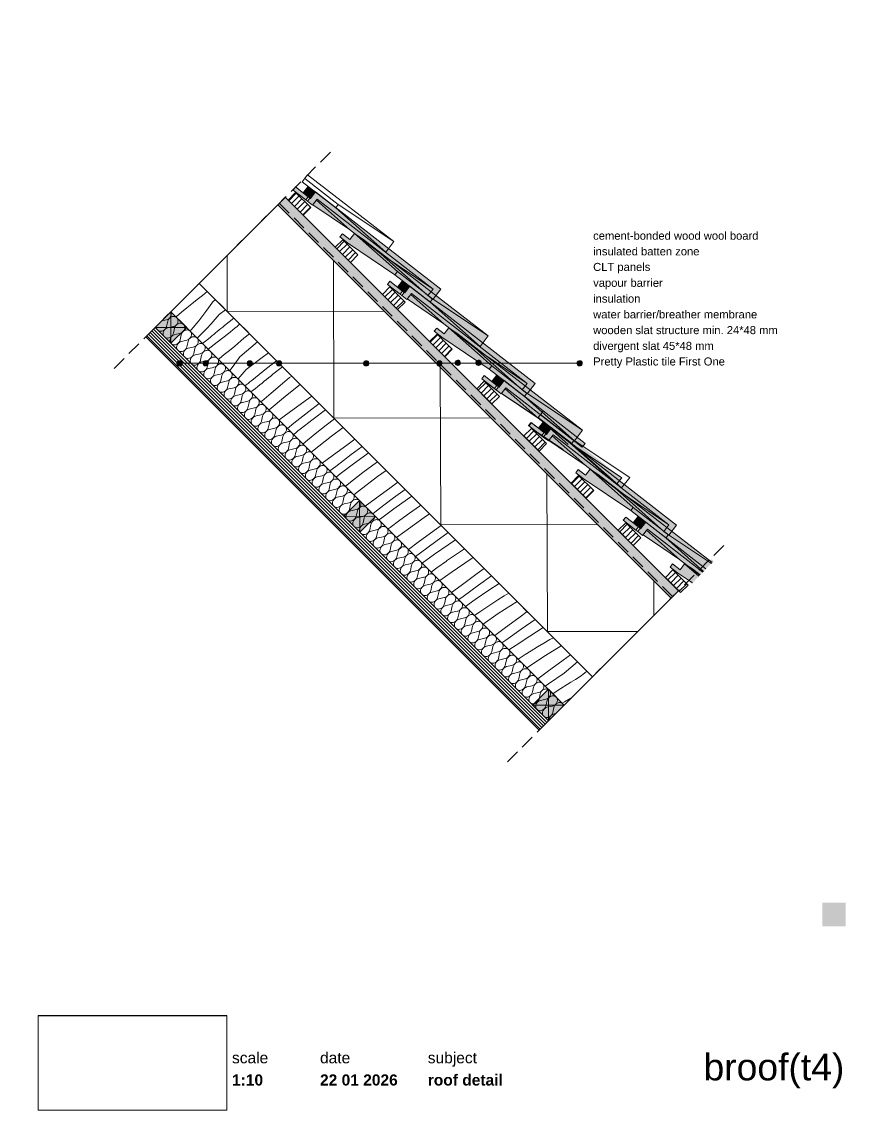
# Paper-space layout 'broof(t4) roof detail ' of a CAD drawing. Header units: millimetres. Extents: x 10 to 200, y 11 to 256.
import ezdxf
from ezdxf.xclip import XClip

# ---------------------------------------------------------------- set-up
doc = ezdxf.new("R2010")
doc.units = ezdxf.units.MM
doc.header["$MEASUREMENT"] = 0
doc.header["$XCLIPFRAME"] = 0
doc.linetypes.add('Streeplijn', pattern=[4.687, 3.125, -1.562])
doc.linetypes.add('Wipeout_Contour', pattern=[1000, 0, -1000])
for name, color, linetype in [('#01', 7, 'Continuous'), ('04_BASIC THIRD afmetingen 04 2025 (2)_1_0', 7, 'Continuous'), ('04_BASIC THIRD afmetingen 04 2025 (2)_1_00 tegels', 7, 'Continuous'), ('04_BASIC THIRD afmetingen 04 2025 (2)_1_Info - 1_50_100', 7, 'Continuous'), ('04_BASIC THIRD afmetingen 04 2025 (2)_1_Info - 1_5_10', 7, 'Continuous'), ('04_BASIC THIRD afmetingen 04 2025 (2)_1_Info - English', 7, 'Continuous'), ('Info - 1_5_10', 7, 'Continuous')]:
    doc.layers.add(name, color=color, linetype=linetype)
doc.styles.add('GENERATED_STYLE_1', font='')
doc.styles.add('GENERATED_STYLE_2', font='HelveticaNeue.ttc')
doc.styles.add('GENERATED_STYLE_3', font='HelveticaNeue.ttc')
doc.styles.add('GENERATED_STYLE_4', font='Helvetica.ttc')
doc.styles.get('GENERATED_STYLE_1').set_extended_font_data('Work Sans', bold=True)
picture_1 = doc.add_image_def('image1.png', size_in_pixel=(317, 159))
pattern_1 = [(45, (-5613.5821, -6.45105), (-0.6363961, 0.6363961), [])]

# ---------------------------------------------------------------- blocks, each defined once
blk = doc.blocks.new('Drawing_1_1', base_point=(-200, 60))
at = {"color": 2, "linetype": 'Continuous', "lineweight": 0, "insert": (195, 73.91), "char_height": 6, "width": 33.5054, "attachment_point": 3, "line_spacing_factor": 4, "style": 'GENERATED_STYLE_1'}
blk.add_mtext('\\A1;{\\pqr;\\fWork Sans|b1|i0|c0|p0;\\W1.000000;broof(t4)}', dxfattribs=at)
at = {"color": 2, "linetype": 'Continuous', "lineweight": 0}
for s, insert, char_height, attachment_point, style in [('\\A1;{\\pql;\\fHelvetica Neue|b0|i0|c0|p0;\\W1.000000;scale}', (57.28, 24.14), 2.5, 1, 'GENERATED_STYLE_2'), ('\\A1;{\\pql;\\fHelvetica Neue|b0|i0|c0|p0;\\W1.000000;date}', (77.08, 24.14), 2.5, 1, 'GENERATED_STYLE_2'), ('\\A1;{\\pql;\\fHelvetica Neue|b0|i0|c0|p0;\\W1.000000;subject}', (101.31, 24.14), 2.5, 1, 'GENERATED_STYLE_2'), ('\\A1;{\\pqr;\\fHelvetica Neue|b0|i0|c0|p0;\\W1.000000;broof(t4)}', (195, 23.8), 6, 3, 'GENERATED_STYLE_2'), ('\\A1;{\\pql;\\fHelvetica Neue|b1|i0|c0|p0;\\W1.000000;1:10}', (57.28, 19.14), 2.5, 1, 'GENERATED_STYLE_3'), ('\\A1;{\\pql;\\fHelvetica Neue|b1|i0|c0|p0;\\W1.000000;22 01 2026}', (77.08, 19.14), 2.5, 1, 'GENERATED_STYLE_3'), ('\\A1;{\\pql;\\fHelvetica Neue|b1|i0|c0|p0;\\W1.000000;roof detail }', (101.31, 19.14), 2.5, 1, 'GENERATED_STYLE_3')]:
    blk.add_mtext(s, dxfattribs=dict(at, insert=insert, char_height=char_height, attachment_point=attachment_point, style=style))
at = {"color": 254, "linetype": 'Wipeout_Contour', "lineweight": 0, "ltscale": 174.062972}
blk.add_wipeout([(13.71, 11.09), (56.11, 11.09), (56.11, 32.35), (13.71, 32.35)], dxfattribs=at)
at = {"color": 9, "lineweight": 0}
image = blk.add_image(picture_1, insert=(13.71, 11.09), size_in_units=(42.4, 21.27), dxfattribs=at)
image.set_boundary_path([(-0.5, -0.5), (316.5, 158.5)])
blk = doc.blocks.new('*X3')
at = {"layer": '04_BASIC THIRD afmetingen 04 2025 (2)_1_Info - 1_50_100', "color": 1, "linetype": 'Continuous', "lineweight": 0}
for p, q in [((48.27, 192.43), (49.44, 193.37)), ((49.44, 193.37), (50.62, 194.3)), ((50.62, 194.3), (51.73, 195.17)), ((45.95, 190.53), (47.11, 191.49)), ((47.11, 191.49), (48.27, 192.43)), ((52.96, 192.88), (51.43, 190.72)), ((52.96, 192.88), (53.54, 193.36)), ((54.38, 190.03), (55.81, 191.08)), ((44.69, 189.48), (44.8, 189.57)), ((44.8, 189.57), (45.95, 190.53)), ((49.79, 188.62), (48.07, 186.6)), ((51.43, 190.72), (49.79, 188.62)), ((53.48, 188.97), (52.56, 187.93)), ((54.38, 190.03), (53.48, 188.97)), ((55.6, 187.55), (57.68, 189.22)), ((48.07, 186.6), (47.83, 186.34)), ((51.63, 186.91), (50.68, 185.9)), ((52.56, 187.93), (51.63, 186.91)), ((53.56, 185.87), (53.97, 186.21)), ((53.97, 186.21), (54.38, 186.54)), ((54.38, 186.54), (54.79, 186.88)), ((54.79, 186.88), (55.19, 187.21)), ((55.19, 187.21), (55.6, 187.55)), ((56.48, 185.76), (56.97, 186.16)), ((56.97, 186.16), (57.45, 186.56)), ((57.45, 186.56), (57.94, 186.95)), ((57.94, 186.95), (58.43, 187.34)), ((58.43, 187.34), (58.91, 187.74)), ((58.91, 187.74), (59.05, 187.85)), ((49.71, 184.91), (49.48, 184.68)), ((50.68, 185.9), (49.71, 184.91)), ((50.64, 183.53), (52.35, 184.86)), ((51.93, 182.24), (53.93, 183.81)), ((52.34, 184.87), (52.75, 185.2)), ((52.75, 185.2), (53.16, 185.54)), ((53.16, 185.54), (53.56, 185.87)), ((53.93, 183.81), (56.48, 185.76)), ((57.91, 182.89), (59.96, 184.67)), ((59.07, 180.54), (63.04, 183.85)), ((59.96, 184.67), (61.19, 185.71)), ((55.55, 181.03), (56.72, 181.96)), ((56.72, 181.96), (57.91, 182.89)), ((64.05, 180.32), (65.51, 181.39)), ((54.21, 179.96), (54.37, 180.09)), ((54.37, 180.09), (55.55, 181.03)), ((59.07, 180.54), (57.53, 178.37)), ((60.48, 177.68), (64.05, 180.32)), ((65.06, 177.9), (67.26, 179.64)), ((57.53, 178.37), (56.77, 177.4)), ((59.58, 176.63), (58.66, 175.59)), ((60.48, 177.68), (59.58, 176.63)), ((61.71, 175.2), (65.06, 177.9)), ((65.99, 176.18), (66.48, 176.57)), ((66.48, 176.57), (68.64, 178.26)), ((58.66, 175.59), (58.62, 175.55)), ((60.2, 173.97), (60.48, 174.2)), ((60.48, 174.2), (60.89, 174.54)), ((60.89, 174.54), (61.3, 174.87)), ((61.3, 174.87), (61.71, 175.2)), ((62.59, 173.42), (63.07, 173.82)), ((63.07, 173.82), (63.56, 174.22)), ((63.56, 174.22), (64.04, 174.61)), ((64.04, 174.61), (64.53, 175)), ((64.53, 175), (65.02, 175.4)), ((65.02, 175.4), (65.5, 175.79)), ((65.5, 175.79), (65.99, 176.18)), ((66.06, 172.33), (68.14, 174.09)), ((68.14, 174.09), (70.25, 175.82)), ((69.31, 171.65), (72.62, 174.28)), ((70.25, 175.82), (70.71, 176.18)), ((61.54, 172.63), (62.59, 173.42)), ((64.01, 170.54), (66.06, 172.33)), ((65.61, 168.56), (69.31, 171.65)), ((73.72, 170.6), (75.2, 171.69)), ((63.79, 170.38), (64.01, 170.54)), ((70.15, 167.97), (73.72, 170.6)), ((74.54, 168.22), (76.87, 170.02)), ((67.87, 166.3), (70.15, 167.97)), ((71.16, 165.56), (74.54, 168.22)), ((72.58, 164.23), (75.52, 166.52)), ((75.52, 166.52), (78.28, 168.62)), ((78.48, 165.17), (80.31, 166.58)), ((69.74, 164.42), (71.16, 165.56)), ((72.1, 163.84), (72.59, 164.23)), ((76.35, 163.48), (78.48, 165.17)), ((79.63, 162.66), (82.25, 164.65)), ((71.12, 163.06), (71.61, 163.45)), ((71.61, 163.45), (72.1, 163.84)), ((73.26, 160.91), (74.25, 161.75)), ((74.25, 161.75), (76.35, 163.48)), ((75.41, 159.31), (79.63, 162.66)), ((83.39, 160.89), (84.9, 162)), ((75.11, 159.06), (75.41, 159.31)), ((79.82, 158.26), (83.39, 160.89)), ((84.05, 158.51), (86.52, 160.37)), ((77.57, 156.6), (79.82, 158.26)), ((80.64, 155.88), (84.05, 158.51)), ((84.59, 156.43), (87.59, 158.64)), ((87.59, 158.64), (87.98, 158.92)), ((88.92, 156.12), (90, 156.9)), ((79.32, 154.85), (80.64, 155.88)), ((81.62, 154.18), (84.59, 156.43)), ((84.58, 152.83), (86.74, 154.49)), ((86.74, 154.49), (88.92, 156.12)), ((90.03, 153.58), (91.94, 154.95)), ((80.7, 153.47), (81.62, 154.18)), ((82.78, 151.39), (84.58, 152.83)), ((85.74, 150.32), (90.03, 153.58)), ((93.07, 151.18), (94.6, 152.3)), ((84.68, 149.49), (85.74, 150.32)), ((89.5, 148.55), (93.07, 151.18)), ((93.58, 148.76), (96.21, 150.69)), ((87.26, 146.91), (89.5, 148.55)), ((90.15, 146.17), (93.58, 148.76)), ((93.69, 146.3), (96.72, 148.47)), ((96.72, 148.47), (97.73, 149.17)), ((97.23, 145.37), (99.46, 146.93)), ((99.45, 146.94), (99.75, 147.15)), ((88.94, 145.23), (90.15, 146.17)), ((90.69, 144.09), (93.69, 146.3)), ((95.02, 143.78), (97.23, 145.37)), ((100.51, 144.38), (101.7, 145.2)), ((90.34, 143.83), (90.69, 144.09)), ((92.38, 141.79), (92.84, 142.15)), ((92.84, 142.15), (95.02, 143.78)), ((96.14, 141.24), (100.51, 144.38)), ((102.74, 141.46), (104.3, 142.6)), ((94.31, 139.86), (96.14, 141.24)), ((99.17, 138.84), (102.74, 141.46)), ((103.15, 138.97), (105.92, 140.97)), ((96.96, 137.21), (99.17, 138.84)), ((99.69, 136.42), (103.15, 138.97)), ((102.82, 136.13), (105.88, 138.26)), ((105.88, 138.26), (107.53, 139.37)), ((108.26, 136.43), (109.59, 137.31)), ((98.58, 135.59), (99.69, 136.42)), ((100.03, 134.13), (102.82, 136.13)), ((105.55, 134.6), (106.9, 135.52)), ((106.61, 132.04), (111.05, 135.09)), ((106.9, 135.52), (108.26, 136.43)), ((111.05, 135.09), (111.51, 135.39)), ((102.06, 132.11), (103.33, 133.03)), ((103.33, 133.03), (105.56, 134.59)), ((112.42, 131.75), (114, 132.9)), ((104, 130.17), (106.61, 132.04)), ((108.85, 129.12), (112.42, 131.75)), ((112.73, 129.14), (115.68, 131.22)), ((106.66, 127.51), (108.85, 129.12)), ((109.25, 126.63), (112.73, 129.14)), ((111.98, 125.92), (115.07, 128)), ((115.07, 128), (117.38, 129.52)), ((118.49, 126.75), (119.51, 127.38)), ((108.27, 125.9), (109.25, 126.63)), ((109.78, 124.39), (111.98, 125.92)), ((114.36, 124.09), (115.73, 124.99)), ((115.73, 124.99), (117.1, 125.88)), ((117.1, 125.88), (118.49, 126.75)), ((117.16, 122.75), (121.39, 125.5)), ((111.81, 122.36), (113.01, 123.18)), ((113.01, 123.18), (114.36, 124.09)), ((113.75, 120.42), (117.16, 122.75)), ((122.1, 122.03), (123.7, 123.2)), ((118.52, 119.41), (122.1, 122.03)), ((122.35, 119.28), (125.47, 121.43)), ((116.36, 117.81), (118.52, 119.41)), ((118.84, 116.8), (122.35, 119.28)), ((121.17, 115.66), (124.28, 117.7)), ((124.28, 117.7), (127.28, 119.61)), ((117.98, 116.19), (118.84, 116.8)), ((119.58, 114.59), (121.17, 115.66)), ((124.59, 114.41), (125.98, 115.27)), ((125.98, 115.27), (127.38, 116.12)), ((127.38, 116.12), (128.78, 116.95)), ((127.77, 113.35), (131.34, 115.55)), ((128.78, 116.95), (129.56, 117.34)), ((121.64, 112.53), (121.83, 112.65)), ((121.83, 112.65), (123.21, 113.54)), ((123.21, 113.54), (124.59, 114.41)), ((123.56, 110.6), (127.77, 113.35)), ((131.78, 112.31), (133.4, 113.5)), ((128.2, 109.69), (131.78, 112.31)), ((131.99, 109.38), (134.95, 111.95)), ((126.06, 108.11), (128.2, 109.69)), ((128.45, 106.94), (131.99, 109.38)), ((133.52, 107.36), (134.56, 107.97)), ((134.56, 107.97), (135.57, 108.64)), ((135.57, 108.64), (136.54, 109.37)), ((136.54, 109.37), (137.07, 109.82)), ((127.73, 106.43), (128.45, 106.94)), ((129.43, 104.74), (130.38, 105.36)), ((130.38, 105.36), (133.52, 107.36)), ((131.56, 102.61), (132.08, 102.93)), ((132.08, 102.93), (133.48, 103.77)), ((133.48, 103.77), (133.72, 103.92))]:
    blk.add_line(p, q, dxfattribs=at)
blk = doc.blocks.new('*X4')
at = {"layer": '04_BASIC THIRD afmetingen 04 2025 (2)_1_Info - 1_50_100', "color": 9, "linetype": 'Continuous', "lineweight": 0}
for p, q in [((41.46, 188.58), (42.52, 188.81)), ((42.57, 187.34), (42.83, 188.5)), ((42.88, 187.03), (44.05, 187.29)), ((44.1, 185.81), (44.35, 186.98)), ((44.4, 185.51), (45.57, 185.76)), ((45.62, 184.29), (45.88, 185.46)), ((45.93, 183.98), (47.09, 184.24)), ((47.15, 182.77), (47.4, 183.93)), ((47.45, 182.46), (48.62, 182.71)), ((48.67, 181.24), (48.92, 182.41)), ((48.97, 180.94), (50.14, 181.19)), ((50.19, 179.72), (50.45, 180.89)), ((50.5, 179.41), (51.66, 179.67)), ((51.72, 178.19), (51.97, 179.36)), ((52.02, 177.89), (53.19, 178.14)), ((53.24, 176.67), (53.49, 177.84)), ((53.54, 176.37), (54.71, 176.62)), ((54.76, 175.15), (55.02, 176.32)), ((55.07, 174.84), (56.24, 175.1)), ((56.29, 173.62), (56.54, 174.79)), ((56.59, 173.32), (57.76, 173.57)), ((57.81, 172.1), (58.06, 173.27)), ((58.11, 171.8), (59.28, 172.05)), ((59.33, 170.58), (59.59, 171.75)), ((59.64, 170.27), (60.81, 170.53)), ((60.86, 169.05), (61.11, 170.22)), ((61.16, 168.75), (62.33, 169)), ((62.38, 167.53), (62.63, 168.7)), ((62.68, 167.23), (63.85, 167.48)), ((63.9, 166.01), (64.16, 167.18)), ((64.21, 165.7), (65.38, 165.96)), ((65.43, 164.48), (65.68, 165.65)), ((65.73, 164.18), (66.9, 164.43)), ((66.95, 162.96), (67.2, 164.13)), ((67.25, 162.66), (68.42, 162.91)), ((68.47, 161.44), (68.73, 162.6)), ((68.78, 161.13), (69.95, 161.39)), ((70, 159.91), (70.25, 161.08)), ((70.3, 159.61), (71.47, 159.86)), ((71.52, 158.39), (71.77, 159.56)), ((71.83, 158.09), (72.99, 158.34)), ((73.04, 156.87), (73.3, 158.03)), ((73.35, 156.56), (74.52, 156.82)), ((74.57, 155.34), (74.82, 156.51)), ((74.87, 155.04), (76.04, 155.29)), ((76.09, 153.82), (76.35, 154.99)), ((76.4, 153.51), (77.56, 153.77)), ((77.61, 152.3), (77.87, 153.46)), ((77.92, 151.99), (79.09, 152.25)), ((79.14, 150.77), (79.39, 151.94)), ((79.44, 150.47), (80.61, 150.72)), ((80.66, 149.25), (80.92, 150.42)), ((80.97, 148.94), (82.13, 149.2)), ((82.18, 147.73), (82.44, 148.89)), ((82.49, 147.42), (83.66, 147.67)), ((83.71, 146.2), (83.96, 147.37)), ((84.01, 145.9), (85.18, 146.15)), ((85.23, 144.68), (85.49, 145.85)), ((85.54, 144.37), (86.7, 144.63)), ((86.76, 143.16), (87.01, 144.32)), ((87.06, 142.85), (88.23, 143.1)), ((88.28, 141.63), (88.53, 142.8)), ((88.58, 141.33), (89.75, 141.58)), ((89.8, 140.11), (90.06, 141.28)), ((90.11, 139.8), (91.28, 140.06)), ((91.33, 138.58), (91.58, 139.75)), ((91.63, 138.28), (92.8, 138.53)), ((92.85, 137.06), (93.1, 138.23)), ((93.15, 136.76), (94.32, 137.01)), ((94.37, 135.54), (94.63, 136.71)), ((94.68, 135.23), (95.85, 135.49)), ((95.9, 134.01), (96.15, 135.18)), ((96.2, 133.71), (97.37, 133.96)), ((97.42, 132.49), (97.67, 133.66)), ((97.72, 132.19), (98.89, 132.44)), ((98.94, 130.97), (99.2, 132.14)), ((99.25, 130.66), (100.42, 130.92)), ((100.47, 129.44), (100.72, 130.61)), ((100.77, 129.14), (101.94, 129.39)), ((101.99, 127.92), (102.24, 129.09)), ((102.29, 127.62), (103.46, 127.87)), ((103.51, 126.4), (103.77, 127.56)), ((103.82, 126.09), (104.99, 126.35)), ((105.04, 124.87), (105.29, 126.04)), ((105.34, 124.57), (106.51, 124.82)), ((106.56, 123.35), (106.81, 124.52)), ((106.87, 123.05), (108.03, 123.3)), ((108.08, 121.83), (108.34, 122.99)), ((108.39, 121.52), (109.56, 121.78)), ((109.61, 120.3), (109.86, 121.47)), ((109.91, 120), (111.08, 120.25)), ((111.13, 118.78), (111.38, 119.95)), ((111.44, 118.47), (112.6, 118.73)), ((112.65, 117.26), (112.91, 118.42)), ((112.96, 116.95), (114.13, 117.21)), ((114.18, 115.73), (114.43, 116.9)), ((114.48, 115.43), (115.65, 115.68)), ((115.7, 114.21), (115.96, 115.38)), ((116.01, 113.9), (117.17, 114.16)), ((117.22, 112.69), (117.48, 113.85)), ((117.53, 112.38), (118.7, 112.63)), ((118.75, 111.16), (119, 112.33)), ((119.05, 110.86), (120.22, 111.11)), ((120.27, 109.64), (120.53, 110.81)), ((120.58, 109.33), (121.74, 109.59)), ((121.8, 108.12), (122.05, 109.28)), ((122.1, 107.81), (123.27, 108.06)), ((123.32, 106.59), (123.57, 107.76)), ((123.62, 106.29), (124.79, 106.54)), ((124.84, 105.07), (125.1, 106.24)), ((125.15, 104.76), (126.32, 105.02)), ((126.37, 103.54), (126.62, 104.71)), ((126.67, 103.24), (127.84, 103.49)), ((127.89, 102.02), (128.14, 103.19)), ((128.19, 101.72), (129.36, 101.97)), ((129.41, 100.5), (129.67, 101.67)), ((129.72, 100.19), (130.07, 100.27))]:
    blk.add_line(p, q, dxfattribs=at)
for centre, start_param, end_param in [((42.45, 189.95), 4.068888, 6.025871), ((43.97, 188.43), 0.097204, 2.214297), ((43.97, 188.43), 4.068888, 6.185981), ((41.43, 187.41), 2.300284, 2.955473), ((41.43, 187.41), 3.327712, 5.35589), ((42.96, 185.89), 0.927295, 2.955473), ((45.49, 186.9), 0.097204, 2.214297), ((45.49, 186.9), 4.068888, 6.185981), ((47.02, 185.38), 0.097204, 2.214297), ((47.02, 185.38), 4.068888, 6.185981), ((42.96, 185.89), 3.327712, 5.35589), ((44.48, 184.36), 0.927295, 2.955473), ((44.48, 184.36), 3.327712, 5.35589), ((46, 182.84), 0.927295, 2.955473), ((48.54, 183.86), 0.097204, 2.214297), ((48.54, 183.86), 4.068888, 6.185981), ((46, 182.84), 3.327712, 5.35589), ((47.53, 181.32), 0.927295, 2.955473), ((47.53, 181.32), 3.327712, 5.35589), ((50.07, 182.33), 0.097204, 2.214297), ((50.07, 182.33), 4.068888, 6.185981), ((51.59, 180.81), 0.097204, 2.214297), ((51.59, 180.81), 4.068888, 6.185981), ((49.05, 179.79), 0.927295, 2.955473), ((49.05, 179.79), 3.327712, 5.35589), ((50.57, 178.27), 0.927295, 2.955473), ((53.11, 179.29), 0.097204, 2.214297), ((53.11, 179.29), 4.068888, 6.185981), ((54.64, 177.76), 0.097204, 2.214297), ((50.57, 178.27), 3.327712, 5.35589), ((52.1, 176.75), 0.927295, 2.955473), ((52.1, 176.75), 3.327712, 5.35589), ((53.62, 175.22), 0.927295, 2.955473), ((54.64, 177.76), 4.068888, 6.185981), ((56.16, 176.24), 0.097204, 2.214297), ((56.16, 176.24), 4.068888, 6.185981), ((53.62, 175.22), 3.327712, 5.35589), ((55.14, 173.7), 0.927295, 2.955473), ((57.68, 174.72), 0.097204, 2.214297), ((57.68, 174.72), 4.068888, 6.185981), ((59.21, 173.19), 0.097204, 2.214297), ((59.21, 173.19), 4.068888, 6.185981), ((55.14, 173.7), 3.327712, 5.35589), ((56.67, 172.18), 0.927295, 2.955473), ((56.67, 172.18), 3.327712, 5.35589), ((58.19, 170.65), 0.927295, 2.955473), ((60.73, 171.67), 0.097204, 2.214297), ((60.73, 171.67), 4.068888, 6.185981), ((62.25, 170.15), 0.097204, 2.214297), ((58.19, 170.65), 3.327712, 5.35589), ((59.71, 169.13), 0.927295, 2.955473), ((59.71, 169.13), 3.327712, 5.35589), ((62.25, 170.15), 4.068888, 6.185981), ((63.78, 168.62), 0.097204, 2.214297), ((63.78, 168.62), 4.068888, 6.185981), ((61.24, 167.61), 0.927295, 2.955473), ((61.24, 167.61), 3.327712, 5.35589), ((62.76, 166.08), 0.927295, 2.955473), ((65.3, 167.1), 0.097204, 2.214297), ((65.3, 167.1), 4.068888, 6.185981), ((66.82, 165.58), 0.097204, 2.214297), ((62.76, 166.08), 3.327712, 5.35589), ((64.28, 164.56), 0.927295, 2.955473), ((64.28, 164.56), 3.327712, 5.35589), ((65.81, 163.04), 0.927295, 2.955473), ((66.82, 165.58), 4.068888, 6.185981), ((68.35, 164.05), 0.097204, 2.214297), ((68.35, 164.05), 4.068888, 6.185981), ((65.81, 163.04), 3.327712, 5.35589), ((67.33, 161.51), 0.927295, 2.955473), ((69.87, 162.53), 0.097204, 2.214297), ((69.87, 162.53), 4.068888, 6.185981), ((71.39, 161.01), 0.097204, 2.214297), ((71.39, 161.01), 4.068888, 6.185981), ((67.33, 161.51), 3.327712, 5.35589), ((68.85, 159.99), 0.927295, 2.955473), ((68.85, 159.99), 3.327712, 5.35589), ((70.38, 158.47), 0.927295, 2.955473), ((72.92, 159.48), 0.097204, 2.214297), ((72.92, 159.48), 4.068888, 6.185981), ((74.44, 157.96), 0.097204, 2.214297), ((70.38, 158.47), 3.327712, 5.35589), ((71.9, 156.94), 0.927295, 2.955473), ((71.9, 156.94), 3.327712, 5.35589), ((74.44, 157.96), 4.068888, 6.185981), ((75.96, 156.43), 0.097204, 2.214297), ((75.96, 156.43), 4.068888, 6.185981), ((73.42, 155.42), 0.927295, 2.955473), ((73.42, 155.42), 3.327712, 5.35589), ((74.95, 153.9), 0.927295, 2.955473), ((77.49, 154.91), 0.097204, 2.214297), ((77.49, 154.91), 4.068888, 6.185981), ((79.01, 153.39), 0.097204, 2.214297), ((74.95, 153.9), 3.327712, 5.35589), ((76.47, 152.37), 0.927295, 2.955473), ((76.47, 152.37), 3.327712, 5.35589), ((78, 150.85), 0.927295, 2.955473), ((79.01, 153.39), 4.068888, 6.185981), ((80.53, 151.86), 0.097204, 2.214297), ((80.53, 151.86), 4.068888, 6.185981), ((78, 150.85), 3.327712, 5.35589), ((79.52, 149.33), 0.927295, 2.955473), ((82.06, 150.34), 0.097204, 2.214297), ((82.06, 150.34), 4.068888, 6.185981), ((83.58, 148.82), 0.097204, 2.214297), ((83.58, 148.82), 4.068888, 6.185981), ((79.52, 149.33), 3.327712, 5.35589), ((81.04, 147.8), 0.927295, 2.955473), ((81.04, 147.8), 3.327712, 5.35589), ((82.57, 146.28), 0.927295, 2.955473), ((85.11, 147.29), 0.097204, 2.214297), ((85.11, 147.29), 4.068888, 6.185981), ((86.63, 145.77), 0.097204, 2.214297), ((82.57, 146.28), 3.327712, 5.35589), ((84.09, 144.75), 0.927295, 2.955473), ((84.09, 144.75), 3.327712, 5.35589), ((86.63, 145.77), 4.068888, 6.185981), ((88.15, 144.25), 0.097204, 2.214297), ((88.15, 144.25), 4.068888, 6.185981), ((85.61, 143.23), 0.927295, 2.955473), ((85.61, 143.23), 3.327712, 5.35589), ((87.14, 141.71), 0.927295, 2.955473), ((89.68, 142.72), 0.097204, 2.214297), ((89.68, 142.72), 4.068888, 6.185981), ((91.2, 141.2), 0.097204, 2.214297), ((91.2, 141.2), 4.068888, 6.185981), ((87.14, 141.71), 3.327712, 5.35589), ((88.66, 140.18), 0.927295, 2.955473), ((88.66, 140.18), 3.327712, 5.35589), ((90.18, 138.66), 0.927295, 2.955473), ((92.72, 139.68), 0.097204, 2.214297), ((92.72, 139.68), 4.068888, 6.185981), ((90.18, 138.66), 3.327712, 5.35589), ((91.71, 137.14), 0.927295, 2.955473), ((94.25, 138.15), 0.097204, 2.214297), ((94.25, 138.15), 4.068888, 6.185981), ((95.77, 136.63), 0.097204, 2.214297), ((95.77, 136.63), 4.068888, 6.185981), ((91.71, 137.14), 3.327712, 5.35589), ((93.23, 135.61), 0.927295, 2.955473), ((93.23, 135.61), 3.327712, 5.35589), ((94.75, 134.09), 0.927295, 2.955473), ((97.29, 135.11), 0.097204, 2.214297), ((97.29, 135.11), 4.068888, 6.185981), ((98.82, 133.58), 0.097204, 2.214297), ((94.75, 134.09), 3.327712, 5.35589), ((96.28, 132.57), 0.927295, 2.955473), ((96.28, 132.57), 3.327712, 5.35589), ((97.8, 131.04), 0.927295, 2.955473), ((98.82, 133.58), 4.068888, 6.185981), ((100.34, 132.06), 0.097204, 2.214297), ((100.34, 132.06), 4.068888, 6.185981), ((97.8, 131.04), 3.327712, 5.35589), ((99.32, 129.52), 0.927295, 2.955473), ((101.86, 130.54), 0.097204, 2.214297), ((101.86, 130.54), 4.068888, 6.185981), ((103.39, 129.01), 0.097204, 2.214297), ((103.39, 129.01), 4.068888, 6.185981), ((99.32, 129.52), 3.327712, 5.35589), ((100.85, 128), 0.927295, 2.955473), ((100.85, 128), 3.327712, 5.35589), ((102.37, 126.47), 0.927295, 2.955473), ((104.91, 127.49), 0.097204, 2.214297), ((104.91, 127.49), 4.068888, 6.185981), ((102.37, 126.47), 3.327712, 5.35589), ((103.89, 124.95), 0.927295, 2.955473), ((103.89, 124.95), 3.327712, 5.35589), ((106.43, 125.97), 0.097204, 2.214297), ((106.43, 125.97), 4.068888, 6.185981), ((107.96, 124.44), 0.097204, 2.214297), ((107.96, 124.44), 4.068888, 6.185981), ((105.42, 123.43), 0.927295, 2.955473), ((105.42, 123.43), 3.327712, 5.35589), ((106.94, 121.9), 0.927295, 2.955473), ((109.48, 122.92), 0.097204, 2.214297), ((109.48, 122.92), 4.068888, 6.185981), ((111, 121.39), 0.097204, 2.214297), ((106.94, 121.9), 3.327712, 5.35589), ((108.46, 120.38), 0.927295, 2.955473), ((108.46, 120.38), 3.327712, 5.35589), ((109.99, 118.86), 0.927295, 2.955473), ((111, 121.39), 4.068888, 6.185981), ((112.53, 119.87), 0.097204, 2.214297), ((112.53, 119.87), 4.068888, 6.185981), ((109.99, 118.86), 3.327712, 5.35589), ((111.51, 117.33), 0.927295, 2.955473), ((114.05, 118.35), 0.097204, 2.214297), ((114.05, 118.35), 4.068888, 6.185981), ((115.57, 116.82), 0.097204, 2.214297), ((115.57, 116.82), 4.068888, 6.185981), ((111.51, 117.33), 3.327712, 5.35589), ((113.04, 115.81), 0.927295, 2.955473), ((113.04, 115.81), 3.327712, 5.35589), ((114.56, 114.29), 0.927295, 2.955473), ((117.1, 115.3), 0.097204, 2.214297), ((117.1, 115.3), 4.068888, 6.185981), ((114.56, 114.29), 3.327712, 5.35589), ((116.08, 112.76), 0.927295, 2.955473), ((116.08, 112.76), 3.327712, 5.35589), ((118.62, 113.78), 0.097204, 2.214297), ((118.62, 113.78), 4.068888, 6.185981), ((120.15, 112.25), 0.097204, 2.214297), ((120.15, 112.25), 4.068888, 6.185981), ((117.61, 111.24), 0.927295, 2.955473), ((117.61, 111.24), 3.327712, 5.35589), ((119.13, 109.71), 0.927295, 2.955473), ((121.67, 110.73), 0.097204, 2.214297), ((121.67, 110.73), 4.068888, 6.185981), ((123.19, 109.21), 0.097204, 2.214297), ((119.13, 109.71), 3.327712, 5.35589), ((120.65, 108.19), 0.927295, 2.955473), ((120.65, 108.19), 3.327712, 5.35589), ((122.18, 106.67), 0.927295, 2.955473), ((123.19, 109.21), 4.068888, 6.185981), ((124.72, 107.68), 0.097204, 2.214297), ((124.72, 107.68), 4.068888, 6.185981), ((122.18, 106.67), 3.327712, 5.35589), ((123.7, 105.14), 0.927295, 2.955473), ((126.24, 106.16), 0.097204, 2.214297), ((126.24, 106.16), 4.068888, 6.185981), ((127.76, 104.64), 0.097204, 2.214297), ((127.76, 104.64), 4.068888, 6.185981), ((123.7, 105.14), 3.327712, 5.35589), ((125.22, 103.62), 0.927295, 2.955473), ((125.22, 103.62), 3.327712, 5.35589), ((126.75, 102.1), 0.927295, 2.955473), ((129.29, 103.11), 0.097204, 2.214297), ((129.29, 103.11), 4.068888, 6.185981), ((130.81, 101.59), 0.097204, 2.214297), ((126.75, 102.1), 3.327712, 5.35589), ((128.27, 100.57), 0.927295, 2.955473), ((128.27, 100.57), 3.327712, 5.35589), ((130.81, 101.59), 5.890653, 6.185981), ((129.79, 99.05), 0.927295, 2.476069)]:
    blk.add_ellipse(centre, major_axis=(0.889, 0.889), ratio=0.85707, start_param=start_param, end_param=end_param, dxfattribs=at)
blk = doc.blocks.new('Drawing_2_1', base_point=(-5613.58, -6.45))
at = {"color": 254, "linetype": 'Wipeout_Contour', "lineweight": 0, "ltscale": 1062.085127}
blk.add_wipeout([(10, 68.61), (120.92, 88.58), (200.15, 170.12), (200, 255.85), (10, 255.85)], dxfattribs=at).dxf.layer = '04_BASIC THIRD afmetingen 04 2025 (2)_1_0'
at = {"layer": '#01', "linetype": 'Continuous', "lineweight": 0, "true_color": 0x000000}
blk.add_hatch(color=18, dxfattribs=at).paths.add_polyline_path([(134.96, 179.05), (135, 178.85), (135.11, 178.69), (135.27, 178.58), (135.46, 178.55), (135.65, 178.58), (135.81, 178.69), (135.92, 178.85), (135.96, 179.05), (135.92, 179.24), (135.81, 179.4), (135.65, 179.51), (135.46, 179.55), (135.27, 179.51), (135.11, 179.4), (135, 179.24)])
at = {"layer": '04_BASIC THIRD afmetingen 04 2025 (2)_1_00 tegels', "linetype": 'Continuous', "lineweight": 0, "true_color": 0xe4e7e8}
for points in [[(71.04, 218), (73.88, 215.79), (74.43, 216.51), (71.59, 218.71)], [(102.46, 193.41), (104.24, 195.7), (76.08, 217.57), (74.94, 216.11), (74.82, 216.2), (74.27, 215.49), (75.39, 214.61), (76.45, 215.98), (102.49, 195.75), (101.35, 194.27)], [(92.25, 196.78), (95.09, 194.58), (95.64, 195.29), (92.81, 197.5)], [(123.68, 172.19), (125.45, 174.48), (97.3, 196.36), (96.16, 194.89), (96.04, 194.99), (95.48, 194.27), (96.61, 193.4), (97.67, 194.76), (123.7, 174.54), (122.56, 173.06)], [(113.47, 175.57), (116.3, 173.37), (116.86, 174.08), (114.02, 176.28)], [(117.25, 173.77), (116.7, 173.06), (117.82, 172.18), (118.88, 173.55), (136.04, 160.22), (136.68, 161.03), (118.51, 175.15), (117.37, 173.68)], [(124.07, 164.96), (126.91, 162.76), (127.46, 163.47), (124.63, 165.68)], [(155.49, 140.37), (157.27, 142.66), (129.12, 164.54), (127.98, 163.07), (127.86, 163.17), (127.3, 162.45), (128.43, 161.58), (129.49, 162.94), (155.52, 142.72), (154.38, 141.24)], [(145.29, 143.75), (148.12, 141.55), (148.68, 142.26), (145.84, 144.46)], [(149.07, 141.95), (148.52, 141.24), (149.64, 140.36), (150.7, 141.73), (163.16, 132.05), (163.88, 132.8), (150.33, 143.33), (149.19, 141.86)]]:
    blk.add_hatch(color=254, dxfattribs=at).paths.add_polyline_path(points)
at = {"layer": '04_BASIC THIRD afmetingen 04 2025 (2)_1_00 tegels', "linetype": 'Continuous', "lineweight": 0, "true_color": 0xffffff}
for points in [[(113.07, 182.83), (114.9, 185.19), (86.63, 207.04), (84.84, 208.24), (83.79, 206.89), (82.11, 208.19), (81.56, 207.47), (83.25, 206.16), (93.94, 198.96), (101.84, 192.83)], [(134.28, 161.62), (136.11, 163.98), (107.84, 185.83), (106.05, 187.02), (105, 185.68), (103.33, 186.98), (102.77, 186.26), (104.46, 184.95), (115.15, 177.74), (123.05, 171.61)], [(116.75, 176.34), (115.69, 174.98), (117.37, 173.68), (118.51, 175.15)], [(135.37, 159.35), (136.05, 160.23), (118.88, 173.55), (117.91, 172.29), (125.88, 166.92), (133.3, 161.19)], [(135.15, 155.16), (134.59, 154.44), (136.28, 153.13), (146.97, 145.92), (154.87, 139.79), (163.35, 132.25), (165.27, 134.22), (139.66, 154.01), (137.87, 155.21), (136.82, 153.86)], [(156.36, 133.94), (155.8, 133.23), (157.49, 131.92), (160.84, 129.66), (162.59, 131.47), (160.87, 132.8), (159.08, 133.99), (158.04, 132.64)]]:
    blk.add_hatch(color=7, dxfattribs=at).paths.add_polyline_path(points)
at = {"layer": '04_BASIC THIRD afmetingen 04 2025 (2)_1_Info - 1_50_100', "linetype": 'Continuous', "lineweight": 0, "true_color": 0xffffff}
for points in [[(67.57, 214.68), (156.03, 126.22), (157.72, 127.92), (69.26, 216.38)], [(39.99, 187.11), (43.55, 183.55), (47.09, 187.08), (43.53, 190.64)], [(82.44, 144.66), (86, 141.1), (89.54, 144.63), (85.98, 148.19)], [(124.89, 102.21), (128.45, 98.65), (131.99, 102.18), (128.43, 105.74)]]:
    blk.add_hatch(color=7, dxfattribs=at).paths.add_polyline_path(points)
at = {"layer": '04_BASIC THIRD afmetingen 04 2025 (2)_1_Info - 1_50_100', "linetype": 'Continuous', "lineweight": 0, "true_color": 0x000000}
h = blk.add_hatch(dxfattribs=at)
h.set_pattern_fill('415_Isolatie_ruit_0001', color=18, style=0, pattern_type=2)
h.set_pattern_definition([(90.152, (104.205, 142.69), (23.936, 0.0634), []), (180.152, (104.205, 142.69), (-0.064, 24.0634), [])])
h.paths.add_polyline_path([(49.89, 197.01), (138.35, 108.55), (156.03, 126.22), (67.57, 214.68)])
h = blk.add_hatch(dxfattribs=at)
h.set_pattern_fill('930_Lijnen_vert_200_0001', color=18, style=0, pattern_type=2)
h.set_pattern_definition([(315, (87.3582, 125.1714), (0.3850825, 0.3850825), [])])
h.paths.add_polyline_path([(37.87, 184.99), (126.33, 96.53), (128.45, 98.65), (39.99, 187.11)])
at = {"layer": '04_BASIC THIRD afmetingen 04 2025 (2)_1_Info - 1_5_10', "linetype": 'Continuous', "lineweight": 0, "true_color": 0xe9ebeb}
for points in [[(74.32, 218.76), (73.27, 217.41), (74.94, 216.11), (76.08, 217.57)], [(76.53, 216.07), (75.48, 214.72), (83.7, 209.17), (90.86, 203.6), (101.35, 194.28), (102.49, 195.75)], [(95.54, 197.55), (94.48, 196.19), (96.16, 194.89), (97.3, 196.36)], [(97.74, 194.86), (96.69, 193.51), (104.91, 187.95), (112.08, 182.39), (122.56, 173.06), (123.7, 174.54)], [(118.96, 173.65), (117.9, 172.29), (126.12, 166.74), (133.29, 161.17), (143.77, 151.85), (144.92, 153.32)], [(127.36, 165.73), (126.3, 164.37), (127.98, 163.07), (129.12, 164.54)], [(129.56, 163.04), (128.51, 161.69), (136.73, 156.13), (143.9, 150.57), (154.38, 141.24), (155.52, 142.72)], [(148.57, 144.52), (147.52, 143.16), (149.19, 141.86), (150.33, 143.33)], [(150.78, 141.83), (149.72, 140.47), (157.94, 134.92), (162.5, 131.38), (163.2, 132.1)]]:
    blk.add_hatch(color=254, dxfattribs=at).paths.add_polyline_path(points)
at = {"layer": '04_BASIC THIRD afmetingen 04 2025 (2)_1_Info - 1_5_10', "linetype": 'Continuous', "lineweight": 0, "true_color": 0x99a3a6}
h = blk.add_hatch(dxfattribs=at)
h.set_pattern_fill('310_Naaldhout__01__0001', color=253, style=0, pattern_type=2)
h.set_pattern_definition(pattern_1)
h.paths.add_polyline_path([(71.6, 217.44), (69.9, 215.74), (73.3, 212.35), (74.99, 214.05)])
h = blk.add_hatch(dxfattribs=at)
h.set_pattern_fill('310_Naaldhout__01__0001', color=253, style=0, pattern_type=2)
h.set_pattern_definition(pattern_1)
h.paths.add_polyline_path([(82.2, 206.83), (80.51, 205.14), (83.9, 201.74), (85.6, 203.44)])
h = blk.add_hatch(dxfattribs=at)
h.set_pattern_fill('310_Naaldhout__01__0001', color=253, style=0, pattern_type=2)
h.set_pattern_definition(pattern_1)
h.paths.add_polyline_path([(92.81, 196.23), (91.11, 194.53), (94.51, 191.14), (96.21, 192.83)])
h = blk.add_hatch(dxfattribs=at)
h.set_pattern_fill('310_Naaldhout__01__0001', color=253, style=0, pattern_type=2)
h.set_pattern_definition(pattern_1)
h.paths.add_polyline_path([(103.42, 185.62), (101.72, 183.92), (105.12, 180.53), (106.81, 182.23)])
at = {"layer": '04_BASIC THIRD afmetingen 04 2025 (2)_1_Info - 1_5_10', "linetype": 'Continuous', "lineweight": 0, "true_color": 0x000000}
for points in [[(45.52, 179.61, 0.378807), (44.89, 179.05, 0.421244), (45.48, 178.47, 0.501664), (46.07, 179.06, 0.42487)], [(51.39, 179.61, 0.378807), (50.76, 179.05, 0.421244), (51.34, 178.47, 0.501664), (51.93, 179.06, 0.42487)], [(61.3, 179.61, 0.378807), (60.67, 179.05, 0.421244), (61.25, 178.47, 0.501664), (61.84, 179.06, 0.42487)], [(67.89, 179.61, 0.378807), (67.26, 179.05, 0.421244), (67.84, 178.47, 0.501664), (68.44, 179.06, 0.42487)], [(87.5, 179.61, 0.378807), (86.87, 179.05, 0.421244), (87.45, 178.47, 0.501664), (88.05, 179.06, 0.42487)], [(103.95, 179.61, 0.378807), (103.32, 179.05, 0.421244), (103.91, 178.47, 0.501664), (104.5, 179.06, 0.42487)], [(108.1, 179.73, 0.378807), (107.47, 179.18, 0.421244), (108.05, 178.59, 0.501664), (108.64, 179.19, 0.42487)], [(112.75, 179.73, 0.378807), (112.12, 179.18, 0.421244), (112.7, 178.59, 0.501664), (113.3, 179.19, 0.42487)], [(135.5, 179.61, 0.378807), (134.87, 179.05, 0.421244), (135.45, 178.47, 0.501664), (136.05, 179.06, 0.42487)]]:
    blk.add_hatch(color=18, dxfattribs=at).paths.add_polyline_path(points)
at = {"layer": '04_BASIC THIRD afmetingen 04 2025 (2)_1_Info - 1_5_10', "linetype": 'Continuous', "lineweight": 0, "true_color": 0x99a3a6}
h = blk.add_hatch(dxfattribs=at)
h.set_pattern_fill('310_Naaldhout__01__0001', color=253, style=0, pattern_type=2)
h.set_pattern_definition(pattern_1)
h.paths.add_polyline_path([(114.02, 175.01), (112.33, 173.32), (115.72, 169.92), (117.42, 171.62)])
h = blk.add_hatch(dxfattribs=at)
h.set_pattern_fill('310_Naaldhout__01__0001', color=253, style=0, pattern_type=2)
h.set_pattern_definition(pattern_1)
h.paths.add_polyline_path([(124.63, 164.41), (122.93, 162.71), (126.33, 159.32), (128.03, 161.01)])
h = blk.add_hatch(dxfattribs=at)
h.set_pattern_fill('310_Naaldhout__01__0001', color=253, style=0, pattern_type=2)
h.set_pattern_definition(pattern_1)
h.paths.add_polyline_path([(135.24, 153.8), (133.54, 152.1), (136.93, 148.71), (138.63, 150.41)])
h = blk.add_hatch(dxfattribs=at)
h.set_pattern_fill('310_Naaldhout__01__0001', color=253, style=0, pattern_type=2)
h.set_pattern_definition(pattern_1)
h.paths.add_polyline_path([(145.84, 143.2), (144.15, 141.5), (147.54, 138.1), (149.24, 139.8)])
at = {"layer": '04_BASIC THIRD afmetingen 04 2025 (2)_1_Info - 1_5_10', "linetype": 'Continuous', "lineweight": 0, "true_color": 0xffffff}
blk.add_hatch(color=7, dxfattribs=at).paths.add_polyline_path([(165.03, 134.97), (160.09, 130.03), (160.65, 129.47), (165.62, 134.58)])
at = {"layer": '04_BASIC THIRD afmetingen 04 2025 (2)_1_Info - 1_5_10', "linetype": 'Continuous', "lineweight": 0, "true_color": 0x99a3a6}
h = blk.add_hatch(dxfattribs=at)
h.set_pattern_fill('310_Naaldhout__01__0001', color=253, style=0, pattern_type=2)
h.set_pattern_definition(pattern_1)
h.paths.add_polyline_path([(156.45, 132.59), (154.75, 130.89), (158.15, 127.5), (159.85, 129.19)])
at = {"layer": '#01', "color": 9, "linetype": 'Continuous', "lineweight": 0}
blk.add_line((134.96, 179.05), (45.48, 179.05), dxfattribs=at)
at = {"layer": '#01', "color": 9, "linetype": 'Continuous', "lineweight": 0, "flags": 128}
for points in [[(73.88, 215.79), (74.27, 215.49)], [(74.43, 216.51), (74.82, 216.2)], [(95.09, 194.58), (95.48, 194.27)], [(95.64, 195.29), (96.04, 194.99)], [(126.91, 162.76), (127.3, 162.45)], [(127.46, 163.47), (127.86, 163.17)], [(148.68, 142.26), (149.07, 141.95)], [(148.12, 141.55), (148.52, 141.24)]]:
    blk.add_lwpolyline(points, dxfattribs=at)
at = {"layer": '#01', "color": 1, "linetype": 'Continuous', "lineweight": 0}
blk.add_circle((135.46, 179.05), 0.5, dxfattribs=at)
at = {"layer": '04_BASIC THIRD afmetingen 04 2025 (2)_1_00 tegels', "color": 253, "linetype": 'Continuous', "lineweight": 0, "true_color": 0x99a3a6}
for p, q in [((74.28, 221.4), (73.1, 219.88)), ((81.18, 214.76), (73.66, 220.59)), ((73.66, 220.59), (81.18, 214.76)), ((93.69, 206.41), (74.28, 221.4)), ((73.1, 219.88), (80.62, 214.04)), ((80.62, 214.04), (81.18, 214.76)), ((81.18, 214.76), (80.62, 214.04)), ((80.62, 214.04), (91.85, 204.04)), ((93.69, 206.41), (81.18, 214.76)), ((81.18, 214.76), (93.69, 206.41)), ((82.11, 208.19), (81.56, 207.47)), ((83.79, 206.89), (82.11, 208.19)), ((84.84, 208.24), (83.79, 206.89)), ((94.49, 199.67), (84.84, 208.24)), ((86.63, 207.04), (84.84, 208.24)), ((84.84, 208.24), (94.49, 199.67)), ((81.56, 207.47), (83.25, 206.16)), ((83.25, 206.16), (93.94, 198.96)), ((114.9, 185.19), (86.63, 207.04)), ((91.85, 204.04), (93.69, 206.41)), ((93.94, 198.96), (94.49, 199.67)), ((94.49, 199.67), (93.94, 198.96)), ((93.94, 198.96), (101.84, 192.83)), ((102.39, 193.54), (94.49, 199.67)), ((94.49, 199.67), (102.39, 193.54)), ((101.84, 192.83), (102.39, 193.54)), ((102.39, 193.54), (101.84, 192.83)), ((114.9, 185.19), (102.39, 193.54)), ((102.39, 193.54), (114.9, 185.19)), ((101.84, 192.83), (113.07, 182.83)), ((103.33, 186.98), (102.77, 186.26)), ((102.77, 186.26), (104.46, 184.95)), ((105, 185.68), (103.33, 186.98)), ((106.05, 187.02), (105, 185.68)), ((115.71, 178.46), (106.05, 187.02)), ((107.84, 185.83), (106.05, 187.02)), ((106.05, 187.02), (115.71, 178.46)), ((104.46, 184.95), (115.15, 177.74)), ((136.11, 163.98), (107.84, 185.83)), ((113.07, 182.83), (114.9, 185.19)), ((115.15, 177.74), (115.71, 178.46)), ((115.71, 178.46), (115.15, 177.74)), ((115.15, 177.74), (123.05, 171.61)), ((123.61, 172.33), (115.71, 178.46)), ((115.71, 178.46), (123.61, 172.33)), ((123.05, 171.61), (123.61, 172.33)), ((123.61, 172.33), (123.05, 171.61)), ((123.05, 171.61), (134.28, 161.62)), ((136.11, 163.98), (123.61, 172.33)), ((123.61, 172.33), (136.11, 163.98)), ((127.31, 168.37), (126.13, 166.85)), ((126.13, 166.85), (133.66, 161.01)), ((134.21, 161.72), (126.69, 167.56)), ((126.69, 167.56), (134.21, 161.72)), ((124.53, 165.77), (123.98, 165.05)), ((123.98, 165.05), (125.67, 163.74)), ((126.21, 164.47), (124.53, 165.77)), ((127.26, 165.82), (126.21, 164.47)), ((132.9, 160.81), (127.26, 165.82)), ((129.04, 164.62), (127.26, 165.82)), ((127.26, 165.82), (132.9, 160.81)), ((133.37, 161.28), (129.04, 164.62)), ((125.67, 163.74), (131.74, 159.65)), ((133.66, 161.01), (134.21, 161.72)), ((134.21, 161.72), (133.66, 161.01)), ((146.72, 153.37), (134.21, 161.72)), ((134.21, 161.72), (146.72, 153.37)), ((134.28, 161.62), (136.11, 163.98)), ((133.66, 161.01), (144.89, 151.01)), ((135.15, 155.16), (134.59, 154.44)), ((134.59, 154.44), (136.28, 153.13)), ((136.82, 153.86), (135.15, 155.16)), ((137.87, 155.21), (136.82, 153.86)), ((147.53, 146.64), (137.87, 155.21)), ((139.66, 154.01), (137.87, 155.21)), ((137.87, 155.21), (147.53, 146.64)), ((136.28, 153.13), (146.97, 145.92)), ((165.27, 134.22), (139.66, 154.01)), ((144.89, 151.01), (146.72, 153.37)), ((146.97, 145.92), (147.53, 146.64)), ((147.53, 146.64), (146.97, 145.92)), ((146.97, 145.92), (154.87, 139.79)), ((155.43, 140.51), (147.53, 146.64)), ((147.53, 146.64), (155.43, 140.51)), ((154.87, 139.79), (155.43, 140.51)), ((155.43, 140.51), (154.87, 139.79)), ((154.87, 139.79), (163.35, 132.25)), ((165.1, 134.05), (155.43, 140.51)), ((155.43, 140.51), (165.1, 134.05)), ((156.36, 133.94), (155.8, 133.23)), ((155.8, 133.23), (157.49, 131.92)), ((158.04, 132.64), (156.36, 133.94)), ((159.08, 133.99), (158.04, 132.64)), ((162.28, 131.15), (159.08, 133.99)), ((160.87, 132.8), (159.08, 133.99)), ((159.08, 133.99), (162.28, 131.15)), ((162.59, 131.47), (160.87, 132.8)), ((157.49, 131.92), (160.84, 129.66))]:
    blk.add_line(p, q, dxfattribs=at)
at = {"layer": '04_BASIC THIRD afmetingen 04 2025 (2)_1_00 tegels', "color": 9, "linetype": 'Continuous', "lineweight": 0}
for p, q in [((115.7, 174.98), (116.75, 176.34)), ((116.75, 176.34), (118.51, 175.15)), ((114.99, 174.39), (115.3, 174.15)), ((115.54, 175.1), (115.85, 174.86)), ((117.91, 172.29), (126.13, 166.75)), ((126.12, 166.74), (118.7, 173.33)), ((133.3, 161.19), (126.13, 166.75))]:
    blk.add_line(p, q, dxfattribs=at)
at = {"layer": '04_BASIC THIRD afmetingen 04 2025 (2)_1_00 tegels', "color": 2, "linetype": 'Continuous', "lineweight": 0}
for p, q in [((115.3, 174.15), (117.82, 172.19)), ((117.37, 173.68), (115.85, 174.86)), ((118.51, 175.15), (117.37, 173.68)), ((134.68, 162.6), (118.51, 175.15)), ((117.82, 172.19), (118.88, 173.55)), ((118.88, 173.55), (133.95, 161.86))]:
    blk.add_line(p, q, dxfattribs=at)
at = {"layer": '04_BASIC THIRD afmetingen 04 2025 (2)_1_00 tegels', "color": 2, "linetype": 'Continuous', "lineweight": 0, "flags": 128}
for points in [[(71.04, 218), (71.59, 218.71), (74.43, 216.51), (73.88, 215.79)], [(102.46, 193.41), (101.35, 194.27), (102.49, 195.75), (76.45, 215.98), (75.39, 214.61), (74.27, 215.49), (74.82, 216.2), (74.94, 216.11), (76.08, 217.57), (104.24, 195.7)], [(92.25, 196.78), (92.81, 197.5), (95.64, 195.29), (95.09, 194.58)], [(123.68, 172.19), (122.56, 173.06), (123.7, 174.54), (97.67, 194.76), (96.61, 193.4), (95.48, 194.27), (96.04, 194.99), (96.16, 194.89), (97.3, 196.36), (125.45, 174.48)], [(113.47, 175.57), (114.02, 176.28), (116.86, 174.08), (116.3, 173.37)], [(117.25, 173.77), (117.37, 173.68), (118.51, 175.15), (136.68, 161.03), (136.04, 160.22), (118.88, 173.55), (117.82, 172.18), (116.7, 173.06)], [(124.07, 164.96), (124.63, 165.68), (127.46, 163.47), (126.91, 162.76)], [(155.49, 140.37), (154.38, 141.24), (155.52, 142.72), (129.49, 162.94), (128.43, 161.58), (127.3, 162.45), (127.86, 163.17), (127.98, 163.07), (129.12, 164.54), (157.27, 142.66)], [(145.29, 143.75), (145.84, 144.46), (148.68, 142.26), (148.12, 141.55)]]:
    blk.add_lwpolyline(points, close=True, dxfattribs=at)
at = {"layer": '04_BASIC THIRD afmetingen 04 2025 (2)_1_00 tegels', "color": 9, "linetype": 'Continuous', "lineweight": 0, "flags": 128}
for points in [[(73.27, 217.41), (74.32, 218.76), (76.08, 217.57)], [(73.72, 217.06), (74.11, 216.75)], [(75.48, 214.72), (83.7, 209.17), (76.29, 215.76)], [(90.86, 203.6), (83.7, 209.17)], [(94.48, 196.19), (95.54, 197.55), (97.3, 196.36)], [(94.93, 195.84), (95.33, 195.54)], [(96.69, 193.51), (104.91, 187.95), (97.5, 194.55)], [(112.08, 182.39), (104.91, 187.95)], [(117.9, 172.29), (126.12, 166.74), (118.71, 173.33)], [(133.29, 161.17), (126.12, 166.74)], [(126.3, 164.37), (127.36, 165.73), (129.12, 164.54)], [(126.75, 164.02), (127.15, 163.72)], [(128.51, 161.69), (136.73, 156.13), (129.32, 162.73)], [(143.9, 150.57), (136.73, 156.13)], [(147.52, 143.16), (148.57, 144.52), (150.33, 143.33)], [(147.96, 142.81), (148.36, 142.5)], [(149.72, 140.47), (157.94, 134.92), (150.53, 141.51)], [(162.5, 131.38), (157.94, 134.92)]]:
    blk.add_lwpolyline(points, dxfattribs=at)
for points in [[(101.35, 194.28), (90.86, 203.6), (102.49, 195.75)], [(122.56, 173.06), (112.08, 182.39), (123.7, 174.54)], [(143.77, 151.85), (133.29, 161.17), (144.92, 153.32)], [(154.38, 141.24), (143.9, 150.57), (155.52, 142.72)]]:
    blk.add_lwpolyline(points, close=True, dxfattribs=at)
at = {"layer": '04_BASIC THIRD afmetingen 04 2025 (2)_1_00 tegels', "color": 2, "linetype": 'Continuous', "lineweight": 0, "flags": 128}
blk.add_lwpolyline([(163.16, 132.05), (150.7, 141.73), (149.64, 140.36), (148.52, 141.24), (149.07, 141.95), (149.19, 141.86), (150.33, 143.33), (163.88, 132.8)], dxfattribs=at)
at = {"layer": '04_BASIC THIRD afmetingen 04 2025 (2)_1_Info - 1_50_100', "color": 1, "linetype": 'Continuous', "lineweight": 0, "flags": 128}
for points in [[(67.57, 214.68), (69.26, 216.38), (157.72, 127.92), (156.03, 126.22)], [(49.89, 197.01), (67.57, 214.68), (156.03, 126.22), (138.35, 108.55)], [(43.53, 190.64), (49.89, 197.01), (138.35, 108.55), (131.99, 102.18)], [(39.99, 187.11), (43.53, 190.64), (131.99, 102.18), (128.45, 98.65)], [(37.87, 184.99), (39.99, 187.11), (128.45, 98.65), (126.33, 96.53)]]:
    blk.add_lwpolyline(points, close=True, dxfattribs=at)
at = {"layer": '04_BASIC THIRD afmetingen 04 2025 (2)_1_Info - 1_50_100', "color": 3, "linetype": 'Continuous', "lineweight": 0, "flags": 128}
for points in [[(39.99, 187.11), (43.53, 190.64), (47.09, 187.08), (43.55, 183.55)], [(82.44, 144.66), (85.98, 148.19), (89.54, 144.63), (86, 141.1)], [(124.89, 102.21), (128.43, 105.74), (131.99, 102.18), (128.45, 98.65)]]:
    blk.add_lwpolyline(points, close=True, dxfattribs=at)
at = {"layer": '04_BASIC THIRD afmetingen 04 2025 (2)_1_Info - 1_5_10', "color": 2, "linetype": 'Streeplijn', "lineweight": 0}
for p, q in [((30.8, 177.91), (80.3, 227.41)), ((119.26, 89.45), (168.75, 138.95))]:
    blk.add_line(p, q, dxfattribs=at)
at = {"layer": '04_BASIC THIRD afmetingen 04 2025 (2)_1_Info - 1_5_10', "color": 3, "linetype": 'Streeplijn', "lineweight": 0}
for p, q in [((67.92, 215.04), (156.38, 126.58)), ((49.89, 197.01), (138.35, 108.55))]:
    blk.add_line(p, q, dxfattribs=at)
at = {"layer": '04_BASIC THIRD afmetingen 04 2025 (2)_1_Info - 1_5_10', "color": 9, "linetype": 'Continuous', "lineweight": 0}
for p, q in [((43.55, 183.55), (43.53, 190.64)), ((39.99, 187.11), (47.09, 187.08)), ((86, 141.1), (85.98, 148.19)), ((82.44, 144.66), (89.54, 144.63)), ((128.45, 98.65), (128.43, 105.74)), ((124.89, 102.21), (131.99, 102.18))]:
    blk.add_line(p, q, dxfattribs=at)
at = {"layer": '04_BASIC THIRD afmetingen 04 2025 (2)_1_Info - 1_5_10', "color": 1, "linetype": 'Continuous', "lineweight": 0, "flags": 128}
for points in [[(71.6, 217.44), (69.9, 215.74), (73.3, 212.35), (74.99, 214.05)], [(82.2, 206.83), (80.51, 205.14), (83.9, 201.74), (85.6, 203.44)], [(92.81, 196.23), (91.11, 194.53), (94.51, 191.14), (96.21, 192.83)], [(103.42, 185.62), (101.72, 183.92), (105.12, 180.53), (106.81, 182.23)], [(114.02, 175.01), (112.33, 173.32), (115.72, 169.92), (117.42, 171.62)], [(124.63, 164.41), (122.93, 162.71), (126.33, 159.32), (128.03, 161.01)], [(135.24, 153.8), (133.54, 152.1), (136.93, 148.71), (138.63, 150.41)], [(145.84, 143.2), (144.15, 141.5), (147.54, 138.1), (149.24, 139.8)], [(156.45, 132.59), (159.85, 129.19), (158.15, 127.5), (154.75, 130.89)]]:
    blk.add_lwpolyline(points, close=True, dxfattribs=at)
for points in [[(45.52, 179.61, 0.378807), (44.89, 179.05, 0.421244), (45.48, 178.47, 0.501664), (46.07, 179.06, 0.42487)], [(51.39, 179.61, 0.378807), (50.76, 179.05, 0.421244), (51.34, 178.47, 0.501664), (51.93, 179.06, 0.42487)], [(61.3, 179.61, 0.378807), (60.67, 179.05, 0.421244), (61.25, 178.47, 0.501664), (61.84, 179.06, 0.42487)], [(67.89, 179.61, 0.378807), (67.26, 179.05, 0.421244), (67.84, 178.47, 0.501664), (68.44, 179.06, 0.42487)], [(87.5, 179.61, 0.378807), (86.87, 179.05, 0.421244), (87.45, 178.47, 0.501664), (88.05, 179.06, 0.42487)], [(103.95, 179.61, 0.378807), (103.32, 179.05, 0.421244), (103.91, 178.47, 0.501664), (104.5, 179.06, 0.42487)], [(108.1, 179.73, 0.378807), (107.47, 179.18, 0.421244), (108.05, 178.59, 0.501664), (108.64, 179.19, 0.42487)], [(112.75, 179.73, 0.378807), (112.12, 179.18, 0.421244), (112.7, 178.59, 0.501664), (113.3, 179.19, 0.42487)], [(135.5, 179.61, 0.378807), (134.87, 179.05, 0.421244), (135.45, 178.47, 0.501664), (136.05, 179.06, 0.42487)]]:
    blk.add_lwpolyline(points, format="xyb", close=True, dxfattribs=at)
at = {"layer": '04_BASIC THIRD afmetingen 04 2025 (2)_1_Info - 1_5_10', "color": 4, "linetype": 'Continuous', "lineweight": 0}
for name in ['*X3', '*X4']:
    blk.add_blockref(name, (0, 0), dxfattribs=at)
at = {"layer": '04_BASIC THIRD afmetingen 04 2025 (2)_1_Info - English', "color": 2, "linetype": 'Continuous', "lineweight": 0, "char_height": 1.8, "attachment_point": 4, "style": 'GENERATED_STYLE_4'}
for s, insert in [('\\A1;{\\pql;\\fHelvetica|b0|i0|c0|p0;\\W1.000000;cement-bonded wood wool board}', (138.51, 207.73)), ('\\A1;{\\pql;\\fHelvetica|b0|i0|c0|p0;\\W1.000000;insulated batten zone }', (138.51, 204.21)), ('\\A1;{\\pql;\\fHelvetica|b0|i0|c0|p0;\\W1.000000;CLT panels}', (138.51, 200.45)), ('\\A1;{\\pql;\\fHelvetica|b0|i0|c0|p0;\\W1.000000;vapour barrier}', (138.51, 196.88)), ('\\A1;{\\pql;\\fHelvetica|b0|i0|c0|p0;\\W1.000000;insulation}', (138.51, 193.58)), ('\\A1;{\\pql;\\fHelvetica|b0|i0|c0|p0;\\W1.000000;water barrier/breather membrane}', (138.51, 190.04)), ('\\A1;{\\pql;\\fHelvetica|b0|i0|c0|p0;\\W1.000000;wooden slat structure min. 24*48 mm}', (138.51, 186.5)), ('\\A1;{\\pql;\\fHelvetica|b0|i0|c0|p0;\\W1.000000;divergent slat 45*48 mm}', (138.51, 182.7)), ('\\A1;{\\pql;\\fHelvetica|b0|i0|c0|p0;\\W1.000000;Pretty Plastic tile First One}', (138.51, 179.19))]:
    blk.add_mtext(s, dxfattribs=dict(at, insert=insert))

psp = doc.layouts.new('broof(t4) roof detail ')

# ---------------------------------------------------------------- block references
at = {"color": 4, "linetype": 'Continuous', "lineweight": 0}
ref = psp.add_blockref('Drawing_2_1', (-5613.58, -6.45), dxfattribs=at)
XClip(ref).set_block_clipping_path([(10, 68.6091131042), (120.9210734116, 88.5828630582), (200.1479518382, 170.1182099053), (200, 255.8500311315), (10, 255.8500311315)])
ref = psp.add_blockref('Drawing_1_1', (-200, 60), dxfattribs=at)
XClip(ref).set_block_clipping_path([(-287.3178906032, -75.7273941135), (502.7286062445, 56.3449743075)])

# ---------------------------------------------------------------- next in the draw order: hatches: boundary and pattern name
at = {"layer": 'Info - 1_5_10', "linetype": 'Continuous', "lineweight": 0}
psp.add_hatch(color=255, dxfattribs=at).paths.add_polyline_path([(190.03, 57.75), (195.33, 57.75), (195.33, 52.45), (190.03, 52.45)])

doc.saveas('drawing.dxf')
